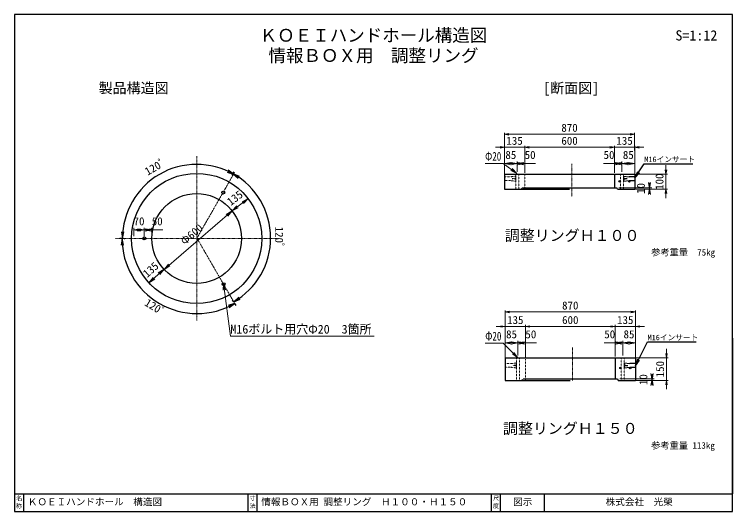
# Model space of a CAD drawing. Units: millimetres, scale not verified. Extents: x -200 to 200, y -138 to 139.
import ezdxf
from ezdxf.enums import TextEntityAlignment as Align

# ---------------------------------------------------------------- set-up
doc = ezdxf.new("R2010")
doc.units = ezdxf.units.MM
for name, pattern in [('USER1', [12.95, 6.35, -3.175, 0.25, -3.175]), ('USER2', [4.7625, 3.175, -1.5875]), ('USER3', [16.375, 6.35, -3.175, 0.25, -3.175, 0.25, -3.175])]:
    doc.linetypes.add(name, pattern=pattern)
doc.layers.add('0-0', color=7, linetype='Continuous')
for name, color, linetype, lineweight in [('0-1_dims', 2, 'Continuous', 13), ('0-2_pen3実線', 7, 'Continuous', 25), ('0-3_pen4実線', 6, 'Continuous', 25), ('0-4_pen1一点', 4, 'USER1', 13), ('0-5_pen2破線', 3, 'USER2', 18), ('0-6_pen2二点', 3, 'USER3', 13)]:
    doc.layers.add(name, color=color, linetype=linetype, lineweight=lineweight)
doc.styles.add('ＭＳ ゴシック', font='')
doc.styles.get('ＭＳ ゴシック').set_extended_font_data('MS Gothic')

# ---------------------------------------------------------------- blocks, each defined once
blk = doc.blocks.new('部分図 1')
at = {"layer": '0-1_dims'}
for p, q in [((8487.5, 6336.5), (8487.5, 6631.25)), ((8487.5, 6606.25), (10662.75, 6606.25)), ((10662.75, 6336.5), (10662.75, 6631.25)), ((8488.5, 6388.75), (8338.5, 6388.75)), ((8488.5, 5936.25), (8488.5, 6413.75)), ((8488.5, 6388.75), (8826, 6388.75)), ((8826, 5963.75), (8826, 6413.75)), ((8826, 5963.75), (8826, 6413.75)), ((8826, 6388.75), (10326, 6388.75)), ((8826, 6388.75), (8976, 6388.75)), ((10326, 6388.75), (10176, 6388.75)), ((10326, 5963.75), (10326, 6413.75)), ((10326, 5963.75), (10326, 6413.75)), ((10326, 6388.75), (10663.9, 6388.75)), ((10663.9, 5946.71), (10663.9, 6413.75)), ((10663.9, 6388.75), (10813.9, 6388.75)), ((8488, 6148.25), (8488, 6078.75)), ((8701, 5976.25), (8701, 6153.75)), ((8701, 5976.25), (8701, 6153.75)), ((8826, 5976.25), (8826, 6153.75)), ((10326, 5976.25), (10326, 6153.75)), ((10451, 5976.25), (10451, 6153.75)), ((10451, 5976.25), (10451, 6153.75)), ((10664, 6131), (10664, 6153.75)), ((8488, 6116.25), (8701, 6116.25)), ((10664, 6116.25), (10451, 6116.25)), ((11186, 5938.75), (11186, 6088.75)), ((10726, 5938.75), (11211, 5938.75)), ((11186, 5938.75), (11186, 5688.75)), ((10911, 5713.75), (10911, 5792.5)), ((10401, 5713.75), (10948.5, 5713.75)), ((10663.5, 5688.75), (10948.5, 5688.75)), ((10726, 5688.75), (11211, 5688.75)), ((10911, 5688.75), (10911, 5713.75)), ((10911, 5688.75), (10911, 5610)), ((11186, 5688.75), (11186, 5538.75)), ((3938.66, 5324.31), (4205.46, 5530.99)), ((4205.46, 5530.99), (4228.43, 5501.35)), ((2800.97, 4348.16), (3938.66, 5324.31)), ((3938.66, 5324.31), (3914.24, 5352.77)), ((3938.66, 5324.31), (3961.62, 5294.66)), ((2295.75, 4902.5), (2295.75, 5045)), ((2470.75, 4902.5), (2470.75, 5045)), ((2470.75, 4902.5), (2470.75, 5045)), ((2595.75, 4902.5), (2595.75, 5045)), ((2295.75, 5007.5), (2292, 5007.5)), ((2295.75, 5007.5), (2470.75, 5007.5)), ((2470.75, 5007.5), (2474.5, 5007.5)), ((2548.33, 4123.93), (2800.38, 4350.06)), ((2800.97, 4348.16), (2776.55, 4376.62)), ((2801.59, 4348.71), (2825.43, 4322.14)), ((2549.54, 4122.59), (2573.38, 4096.02)), ((8499.75, 3344), (8499.75, 3661.5)), ((8499.75, 3636.5), (10675.25, 3636.5)), ((10675.25, 3347), (10675.25, 3661.5)), ((8500.5, 3394), (8350.5, 3394)), ((8500.5, 2839), (8500.5, 3419)), ((8500.5, 3394), (8838, 3394)), ((8838, 2894), (8838, 3419)), ((8838, 2894), (8838, 3419)), ((8838, 3394), (10338, 3394)), ((8838, 3394), (8988, 3394)), ((10338, 3394), (10188, 3394)), ((10338, 2894), (10338, 3419)), ((10338, 2894), (10338, 3419)), ((10338, 3394), (10675.5, 3394)), ((10675.5, 2865.5), (10675.5, 3419)), ((10675.5, 3394), (10825.5, 3394)), ((8499.75, 3061.5), (8499.75, 3156.5)), ((8713, 2906.5), (8713, 3156.5)), ((8713, 2906.5), (8713, 3156.5)), ((8838, 2884), (8838, 3156.5)), ((10338, 2906.5), (10338, 3156.5)), ((10463, 2906.5), (10463, 3156.5)), ((10463, 2906.5), (10463, 3156.5)), ((10675.33, 3138.03), (10675.33, 3156.5)), ((8499.75, 3119), (8713, 3119)), ((10675.33, 3119), (10463, 3119)), ((11195.5, 2869), (11195.5, 3019)), ((10663, 2869), (11220.5, 2869)), ((11195.5, 2869), (11195.5, 2494)), ((10953, 2519), (10953, 2597.75)), ((10413, 2519), (10990.5, 2519)), ((10663, 2494), (11220.5, 2494)), ((10675.5, 2494), (10990.5, 2494)), ((10953, 2494), (10953, 2519)), ((10953, 2494), (10953, 2415.25)), ((11195.5, 2494), (11195.5, 2344))]:
    blk.add_line(p, q, dxfattribs=at)
for points in [[(8562.5, 6618.75), (8487.5, 6606.25), (8562.5, 6593.75)], [(10587.75, 6593.75), (10662.75, 6606.25), (10587.75, 6618.75)], [(8413.5, 6376.25), (8488.5, 6388.75), (8413.5, 6401.25)], [(8901, 6401.25), (8826, 6388.75), (8901, 6376.25)], [(8901, 6401.25), (8826, 6388.75), (8901, 6376.25)], [(10251, 6376.25), (10326, 6388.75), (10251, 6401.25)], [(10251, 6376.25), (10326, 6388.75), (10251, 6401.25)], [(10738.9, 6401.25), (10663.9, 6388.75), (10738.9, 6376.25)], [(8600.5, 6135), (8488, 6116.25), (8600.5, 6097.5)], [(8588.5, 6097.5), (8701, 6116.25), (8588.5, 6135)], [(8813.5, 6135), (8701, 6116.25), (8813.5, 6097.5)], [(8713.5, 6097.5), (8826, 6116.25), (8713.5, 6135)], [(10438.5, 6135), (10326, 6116.25), (10438.5, 6097.5)], [(10338.5, 6097.5), (10451, 6116.25), (10338.5, 6135)], [(10563.5, 6135), (10451, 6116.25), (10563.5, 6097.5)], [(10551.5, 6097.5), (10664, 6116.25), (10551.5, 6135)], [(8701, 6116.25), (8826, 6116.25), (9008.5, 6116.25)], [(10451, 6116.25), (10326, 6116.25), (10143.5, 6116.25)], [(11173.5, 6013.75), (11186, 5938.75), (11198.5, 6013.75)], [(10892.25, 5801.25), (10911, 5688.75), (10929.75, 5801.25)], [(10929.75, 5601.25), (10911, 5713.75), (10892.25, 5601.25)], [(11198.5, 5613.75), (11186, 5688.75), (11173.5, 5613.75)], [(4128.01, 5447.27), (4205.46, 5530.99), (4105.05, 5476.92)], [(4016.11, 5408.02), (3938.66, 5324.31), (4039.08, 5378.38)], [(3865.49, 5236.82), (3938.66, 5324.31), (3841.07, 5265.28)], [(2408.25, 5026.25), (2295.75, 5007.5), (2408.25, 4988.75)], [(2358.25, 4988.75), (2470.75, 5007.5), (2358.25, 5026.25)], [(2583.25, 5026.25), (2470.75, 5007.5), (2583.25, 4988.75)], [(2470.75, 5007.5), (2595.75, 5007.5), (2778.25, 5007.5)], [(2483.25, 4988.75), (2595.75, 5007.5), (2483.25, 5026.25)], [(2729.16, 4260.97), (2800.38, 4350.06), (2704.12, 4288.89)], [(2874.14, 4435.65), (2800.97, 4348.16), (2898.56, 4407.19)], [(2619.55, 4213.02), (2548.33, 4123.93), (2644.59, 4185.1)], [(8574.75, 3649), (8499.75, 3636.5), (8574.75, 3624)], [(10600.25, 3624), (10675.25, 3636.5), (10600.25, 3649)], [(8425.5, 3381.5), (8500.5, 3394), (8425.5, 3406.5)], [(8913, 3406.5), (8838, 3394), (8913, 3381.5)], [(8913, 3406.5), (8838, 3394), (8913, 3381.5)], [(10263, 3381.5), (10338, 3394), (10263, 3406.5)], [(10263, 3381.5), (10338, 3394), (10263, 3406.5)], [(10750.5, 3406.5), (10675.5, 3394), (10750.5, 3381.5)], [(8612.25, 3137.75), (8499.75, 3119), (8612.25, 3100.25)], [(8600.5, 3100.25), (8713, 3119), (8600.5, 3137.75)], [(8825.5, 3137.75), (8713, 3119), (8825.5, 3100.25)], [(8725.5, 3100.25), (8838, 3119), (8725.5, 3137.75)], [(10450.5, 3137.75), (10338, 3119), (10450.5, 3100.25)], [(10350.5, 3100.25), (10463, 3119), (10350.5, 3137.75)], [(10575.5, 3137.75), (10463, 3119), (10575.5, 3100.25)], [(10562.83, 3100.25), (10675.33, 3119), (10562.82, 3137.75)], [(8713, 3119), (8838, 3119), (9020.5, 3119)], [(10463, 3119), (10338, 3119), (10155.5, 3119)], [(11183, 2944), (11195.5, 2869), (11208, 2944)], [(10934.25, 2606.5), (10953, 2494), (10971.75, 2606.5)], [(10971.75, 2406.5), (10953, 2519), (10934.25, 2406.5)], [(11208, 2419), (11195.5, 2494), (11183, 2419)]]:
    blk.add_lwpolyline(points, dxfattribs=at)
at = {"layer": '0-1_dims', "color": 7}
for points in [[(3827.44, 4005.81), (3794.5, 4115), (3790.24, 4001.03)], [(3794.5, 4115), (3908.25, 3230), (6309.5, 3230)], [(8713, 2869), (8468, 3114), (8166.75, 3114)], [(8620.19, 2935.29), (8713, 2869), (8646.71, 2961.81)]]:
    blk.add_lwpolyline(points, dxfattribs=at)
at = {"layer": '0-2_pen3実線'}
for p, q in [((3940.85, 5921.14), (3973.65, 5979.16)), ((3961.16, 5937.81), (3979.87, 5970.31)), ((10326, 5938.75), (10326, 5713.75)), ((10476.25, 5904.75), (10570, 5895)), ((10476.25, 5904.75), (10476.25, 5871.38)), ((10663.75, 5895), (10570, 5895)), ((10476.25, 5871.38), (10537.38, 5864.38)), ((10476.25, 5855), (10537.38, 5864.38)), ((10476.25, 5855), (10476.25, 5821.62)), ((10476.25, 5821.62), (10570, 5832.5)), ((10570, 5832.5), (10663.75, 5832.5)), ((8788.5, 5713.75), (10363.5, 5713.75)), ((10376, 5688.75), (10363.5, 5713.75)), ((10376, 5688.75), (10664.25, 5688.75)), ((2098.87, 4865), (2061.37, 4865)), ((2136.38, 4865), (2143.2, 4865)), ((3962.95, 3808.98), (3946.08, 3838.18)), ((3980.44, 3778.68), (3999.19, 3746.2)), ((8500, 2869), (8500, 2494)), ((8500, 2869), (10676, 2869)), ((10338, 2869), (10338, 2519)), ((10487.25, 2785), (10581, 2775.25)), ((10487.25, 2785), (10487.25, 2751.63)), ((10674.75, 2775.25), (10581, 2775.25)), ((10676, 2869), (10676, 2494)), ((10487.25, 2751.63), (10548.38, 2744.63)), ((10487.25, 2735.25), (10548.38, 2744.63)), ((10487.25, 2735.25), (10487.25, 2701.88)), ((10487.25, 2701.88), (10581, 2712.75)), ((10581, 2712.75), (10674.75, 2712.75)), ((8500, 2494), (9588, 2494)), ((8800.5, 2519), (10375.5, 2519)), ((10375.5, 2519), (10388, 2494)), ((10388, 2494), (10676, 2494)), ((450, 600), (450, 300)), ((4350, 600), (4350, 300)), ((8415, 600), (8415, 300))]:
    blk.add_line(p, q, dxfattribs=at)
for points in [[(3852.61, 5972.8), (3961.16, 5937.81), (3869.82, 6006.12)], [(10663.75, 5876.25), (10823.5, 6113.12), (11636.63, 6113.12)], [(4060.47, 5902.63), (3955.2, 5946.52), (4040.55, 5870.86)], [(8488.5, 5938.75), (10664.25, 5938.75), (10664.25, 5688.75)], [(8488.5, 5938.75), (8488.5, 5688.75), (9576, 5688.75)], [(10711.11, 5980), (10663.75, 5876.25), (10742.2, 5959.04)], [(2092.07, 4978.23), (2105.7, 4865), (2129.53, 4976.54)], [(2122.64, 4753.45), (2098.87, 4865), (2085.17, 4751.77)], [(4049.5, 3882.13), (3964.83, 3805.71), (4069.7, 3850.54)], [(3889.23, 3710.2), (3980.44, 3778.68), (3871.95, 3743.48)], [(10676, 2737.75), (10878, 3136.5), (11691.13, 3136.5)], [(10710.11, 2846.58), (10676, 2737.75), (10743.57, 2829.63)]]:
    blk.add_lwpolyline(points, dxfattribs=at)
for centre, radius in [((3345.75, 4865), 1087.5), ((10413.5, 5820), 12.5), ((10576, 5820), 12.5), ((3788.86, 5632.49), 25), ((3345.75, 4865), 750), ((2470.75, 4865), 25), ((3794.5, 4100.73), 25), ((10425.5, 2700.25), 12.5), ((10588, 2700.25), 12.5)]:
    blk.add_circle(centre, radius, dxfattribs=at)
for centre, radius, start, end in [((3343.57, 4865), 1237.87, 60.07231, 180), ((3348.42, 4873.36), 1232.82, 300, 60.5158), ((3353.25, 4865), 1254.38, 180, 300)]:
    blk.add_arc(centre, radius, start, end, dxfattribs=at)
at = {"layer": '0-3_pen4実線'}
for p, q in [((12300, 3199.97), (12300, 1699.97)), ((12300, 2100), (12300, 600)), ((300, 600), (12300, 600)), ((4200, 600), (4200, 300)), ((8265, 600), (8265, 300)), ((9150, 600), (9150, 300))]:
    blk.add_line(p, q, dxfattribs=at)
blk.add_lwpolyline([(300, 300), (12300, 300), (12300, 8610), (300, 8610)], close=True, dxfattribs=at)
at = {"layer": '0-4_pen1一点'}
for p, q in [((3345.75, 3495), (3345.75, 6242.5)), ((9613.5, 6110), (9613.5, 5562.5)), ((1990.75, 4865), (4715.75, 4865)), ((9625.5, 3040.25), (9625.5, 2492.75))]:
    blk.add_line(p, q, dxfattribs=at)
at = {"layer": '0-5_pen2破線'}
for p, q in [((8489, 5895), (8582.75, 5895)), ((8676.5, 5904.75), (8582.75, 5895)), ((8676, 5938.75), (8676, 5688.75)), ((8676.5, 5904.75), (8676.5, 5871.38)), ((8726, 5938.75), (8726, 5688.75)), ((8826, 5938.75), (8826, 5688.75)), ((10426, 5938.75), (10426, 5688.75)), ((10476, 5938.75), (10476, 5688.75)), ((8582.75, 5832.5), (8489, 5832.5)), ((8676.5, 5821.62), (8582.75, 5832.5)), ((8676.5, 5871.38), (8615.38, 5864.38)), ((8676.5, 5855), (8615.38, 5864.38)), ((8676.5, 5855), (8676.5, 5821.62)), ((8788.5, 5713.75), (8763.5, 5688.75)), ((8502.25, 2775.25), (8596, 2775.25)), ((8689.75, 2785), (8596, 2775.25)), ((8688, 2869), (8688, 2494)), ((8689.75, 2785), (8689.75, 2751.63)), ((8738, 2869), (8738, 2494)), ((8838, 2846.5), (8838, 2494)), ((10438, 2869), (10438, 2494)), ((10488, 2869), (10488, 2494)), ((8596, 2712.75), (8502.25, 2712.75)), ((8689.75, 2701.87), (8596, 2712.75)), ((8689.75, 2751.63), (8628.62, 2744.62)), ((8689.75, 2735.25), (8628.62, 2744.62)), ((8689.75, 2735.25), (8689.75, 2701.87)), ((8800.5, 2519), (8775.5, 2494))]:
    blk.add_line(p, q, dxfattribs=at)
at = {"layer": '0-5_pen2破線', "color": 7, "linetype": 'Continuous', "lineweight": 13}
for points in [[(8696, 5951.25), (8466, 6118.75), (8164.75, 6118.75)], [(8594.02, 6002.32), (8696, 5951.25), (8616.1, 6032.63)]]:
    blk.add_lwpolyline(points, dxfattribs=at)
at = {"layer": '0-6_pen2二点'}
for p, q in [((3343.57, 4859.41), (3972.98, 5958.46)), ((3353.25, 4865), (3981.7, 3776.5))]:
    blk.add_line(p, q, dxfattribs=at)
at = {"layer": '0-1_dims', "color": 7, "style": 'ＭＳ ゴシック'}
for s, height, p in [('870', 133.8, (9438.25, 6607.5)), ('135', 133.8, (8520.38, 6390)), ('600', 133.8, (9439.12, 6390)), ('135', 133.8, (10358.08, 6390)), ('85', 133.8, (8503.25, 6153.75)), ('50', 133.8, (8826, 6153.75)), ('50', 133.8, (10143.5, 6153.75)), ('85', 133.8, (10466.25, 6153.75)), ('70', 133.8, (2292, 5045)), ('50', 133.8, (2595.75, 5045)), ('調整リングＨ１００', 183.3, (8493.5, 4768.75)), ('参考重量\u300075kg', 110, (10938, 4546)), ('870', 133.8, (9450.62, 3637.75)), ('135', 133.8, (8532.38, 3395.25)), ('600', 133.8, (9451.12, 3395.25)), ('135', 133.8, (10369.88, 3395.25)), ('M16ボルト用穴Φ20\u30003箇所', 146.6, (3909.5, 3231.25)), ('85', 133.8, (8515.12, 3156.5)), ('50', 133.8, (8838, 3156.5)), ('50', 133.8, (10155.5, 3156.5)), ('85', 133.8, (10477.91, 3156.5)), ('調整リングＨ１５０', 183.3, (8463, 1544)), ('参考重量 113kg', 110, (10938, 1318))]:
    blk.add_text(s, height=height, dxfattribs=at).set_placement(p, align=Align.BOTTOM_LEFT)
for s, rotation, p in [('100', 90, (11184.75, 5676.87)), ('10', 90, (10873.5, 5610)), ('135', 37.764, (3940.89, 5373.47)), ('Φ600', 40.63, (3172.26, 4716.15)), ('135', 41.896, (2547.43, 4173.51)), ('150', 90, (11194.25, 2544.62)), ('10', 90, (10915.5, 2415.25))]:
    blk.add_text(s, height=133.8, rotation=rotation, dxfattribs=at).set_placement(p, align=Align.BOTTOM_LEFT)
at = {"layer": '0-1_dims', "color": 7, "style": 'ＭＳ ゴシック', "width": 0.75}
blk.add_text('Φ20', height=146.6, dxfattribs=at).set_placement((8166.75, 3115.25), align=Align.BOTTOM_LEFT)
at = {"layer": '0-2_pen3実線', "style": 'ＭＳ ゴシック'}
for s, height, p in [('S=1:12', 171.5, (11344.47, 8121.01)), ('\u3000製品構造図\u3000', 171.5, (1473.5, 7242.01)), ('[断面図]', 171.5, (9136.46, 7242.01)), ('M16インサート', 91.64, (10824.12, 6113.75)), ('M16インサート', 91.64, (10878.62, 3137.12)), ('名', 71.47, (330.86, 466.05)), ('ＫＯＥＩハンドホール\u3000構造図', 114.4, (525, 372)), ('寸', 71.38, (4229.1, 466.63)), ('情報ＢＯＸ用 調整リング\u3000Ｈ１００・Ｈ１５０', 114.4, (4425, 372.01)), ('尺', 71.42, (8298.3, 467.75)), ('図示', 114.3, (8634.04, 372.02)), ('株式会社\u3000光榮', 114.4, (10179.07, 372.01)), ('称', 71.43, (325.72, 337.31)), ('法', 71.44, (4232.55, 339.37)), ('度', 71.44, (8297.55, 339))]:
    blk.add_text(s, height=height, dxfattribs=at).set_placement(p, align=Align.BOTTOM_LEFT)
for rotation, p in [(30.036, (2547.2, 5877.75)), (270.258, (4617.91, 5061.58)), (328.675, (2442.41, 3719.43))]:
    blk.add_text('120ﾟ', height=133.8, rotation=rotation, dxfattribs=at).set_placement(p, align=Align.BOTTOM_LEFT)
at = {"layer": '0-3_pen4実線', "style": 'ＭＳ ゴシック'}
for s, p in [('\u3000ＫＯＥＩハンドホール構造図\u3000', (4106.33, 8088.76)), ('情報ＢＯＸ用\u3000調整リング', (4545.02, 7751.25))]:
    blk.add_text(s, height=214.4, dxfattribs=at).set_placement(p, align=Align.BOTTOM_LEFT)
at = {"layer": '0-5_pen2破線', "color": 7, "style": 'ＭＳ ゴシック', "width": 0.75}
blk.add_text('Φ20', height=146.6, dxfattribs=at).set_placement((8164.75, 6120), align=Align.BOTTOM_LEFT)

msp = doc.modelspace()

# ---------------------------------------------------------------- block references
at = {"layer": '0-0', "xscale": 0.03333333, "yscale": 0.03333333}
msp.add_blockref('部分図 1', (-209.6, -148.2), dxfattribs=at)

doc.saveas('drawing.dxf')
